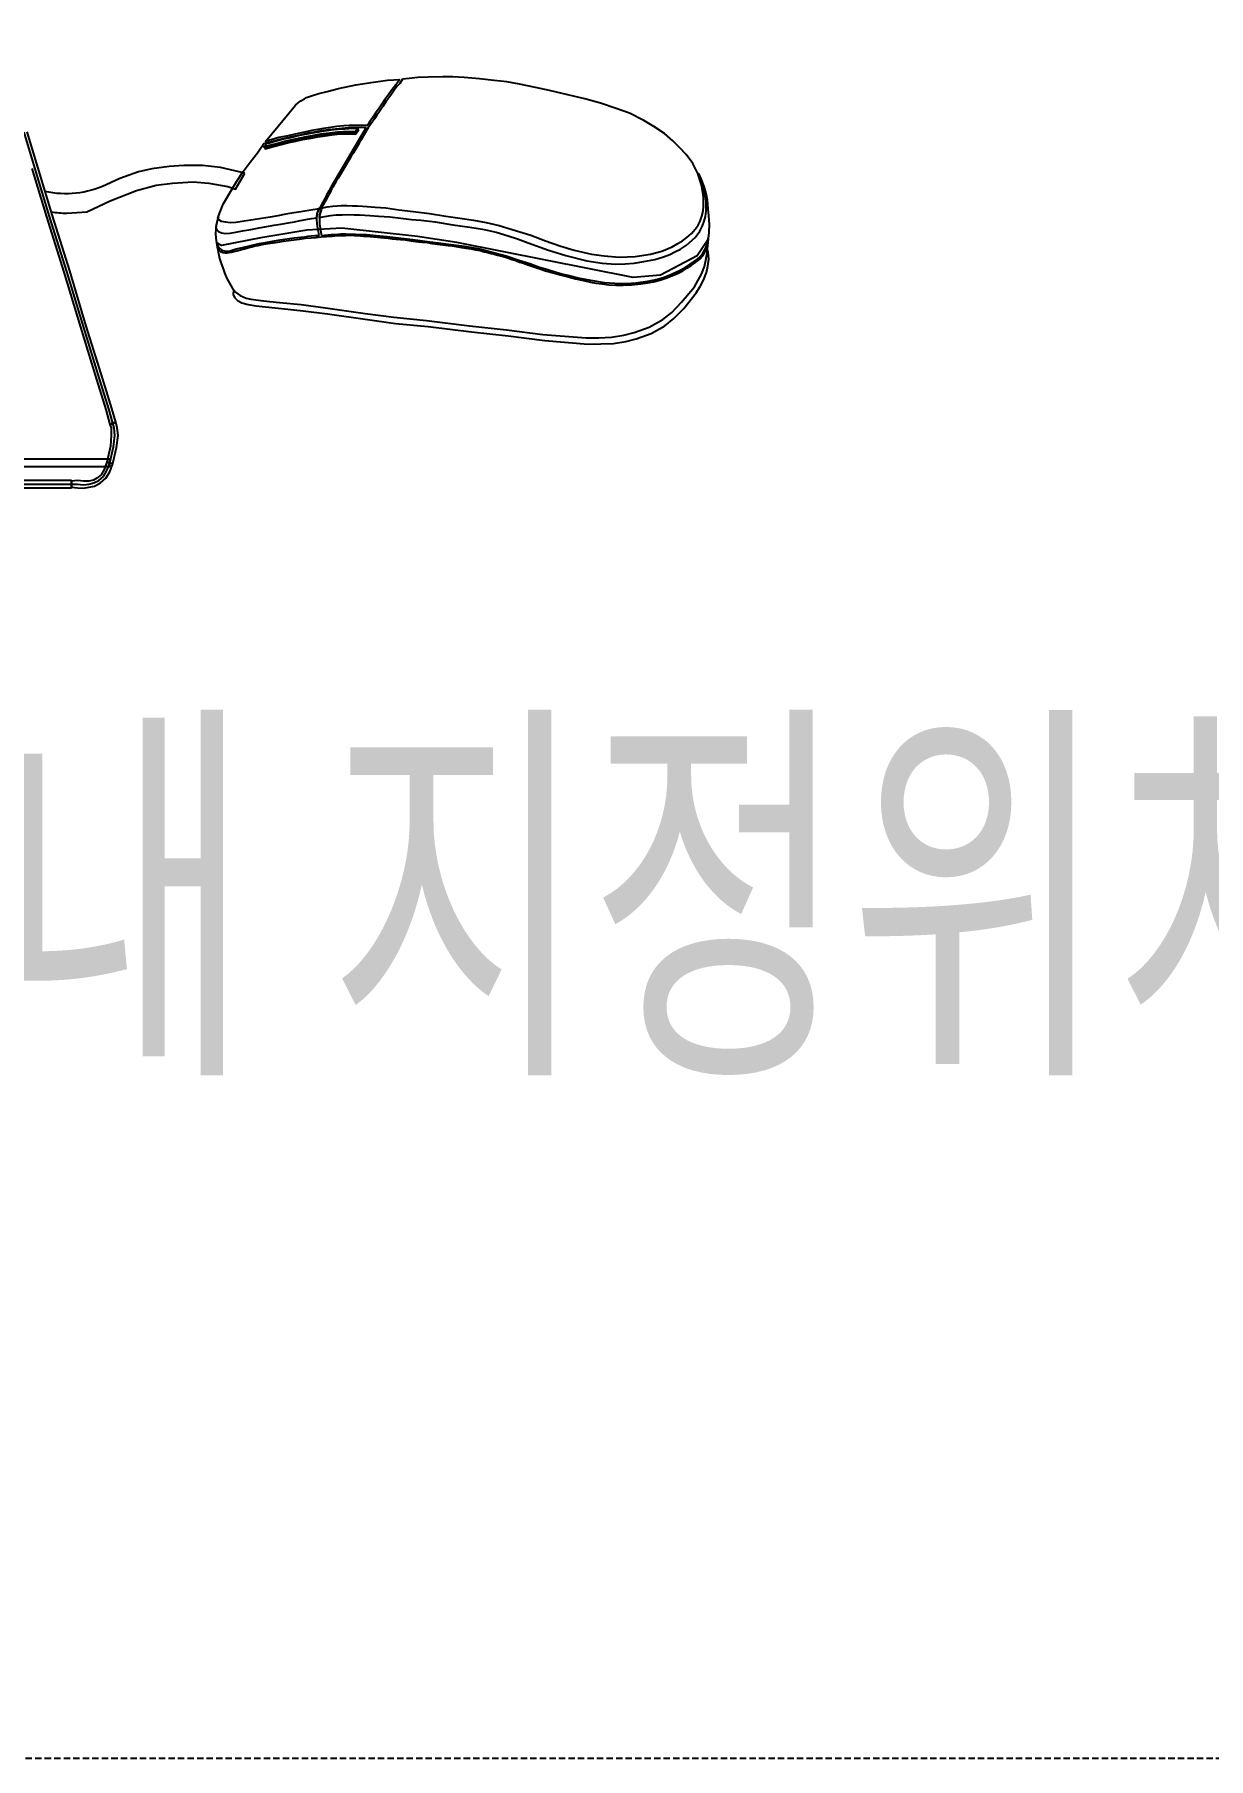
# Model space of a CAD drawing. Header units: millimetres. Extents: x 37541 to 999880, y 4425 to 1416340.
# Drawn here: x 373989 to 376763, y 1335527 to 1339599 of the extents above; entities that cross this region are included whole.
import ezdxf

# ---------------------------------------------------------------- set-up
doc = ezdxf.new("R2010")
doc.units = ezdxf.units.MM
doc.header["$LTSCALE"] = 150
doc.linetypes.add('DASHEDX2', pattern=[1.5, 1, -0.5])
doc.layers.get('0').update_dxf_attribs({"lineweight": 0})
for name, color, linetype in [('-----20 General Symbol', 3, 'Continuous'), ('-----30 Text', 2, 'Continuous'), ('1', 1, 'Continuous')]:
    doc.layers.add(name, color=color, linetype=linetype)
doc.styles.add('ELEC', font='')
doc.styles.get('ELEC').set_extended_font_data('Dotum')

# ---------------------------------------------------------------- blocks, each defined once
blk = doc.blocks.new('lkjlak')
for p, q in [((481122.9, 239150.9), (481111.2, 239189.7)), ((481126.1, 239151.5), (481114.5, 239190.3)), ((481119.7, 239150.2), (481135.8, 239097.2)), ((481139.1, 239097.8), (481122.9, 239150.9)), ((481142.3, 239098.4), (481126.1, 239151.5)), ((481850.3, 239138.9), (481847.5, 239145.6)), ((481851.2, 239139), (481848.6, 239144.7)), ((481852.5, 239132.7), (481850.3, 239138.9)), ((481854.3, 239130.5), (481851.2, 239139)), ((481854.6, 239126.2), (481852.5, 239132.7)), ((481856.6, 239122.7), (481854.3, 239130.5)), ((481855.8, 239119.4), (481854.6, 239126.2)), ((481432.4, 239102.4), (481434.6, 239107.3)), ((481432.6, 239103.9), (481434.6, 239107.5)), ((481856.5, 239113.7), (481855.8, 239119.4)), ((481856.6, 239109.2), (481856.5, 239113.7)), ((481856.5, 239103.7), (481856.6, 239109.2)), ((481858, 239115.4), (481856.6, 239122.7)), ((481859, 239106.1), (481858, 239115.4)), ((481135.8, 239097.2), (481154.6, 239037)), ((481157.8, 239037.6), (481139.1, 239097.8)), ((481161.1, 239038.3), (481142.3, 239098.4)), ((481321.2, 239088), (481320.8, 239083.5)), ((481321.2, 239088.8), (481320.9, 239086.6)), ((481322.3, 239093), (481321.2, 239088)), ((481321.7, 239091.3), (481321.2, 239088.8)), ((481322.3, 239093.7), (481321.7, 239091.3)), ((481323.8, 239097.6), (481322.3, 239093)), ((481376.4, 239086.7), (481384, 239088.2)), ((481384, 239088.2), (481391.9, 239089.4)), ((481391.9, 239089.4), (481399.9, 239090.7)), ((481399.9, 239090.7), (481406.9, 239092)), ((481406.9, 239092), (481412.9, 239093.4)), ((481412.9, 239093.4), (481417.2, 239094)), ((481417.2, 239094), (481421.1, 239094.8)), ((481421.1, 239094.8), (481425.3, 239095.5)), ((481425.3, 239095.5), (481428.1, 239096)), ((481428.1, 239096), (481431.2, 239096.2)), ((481431.1, 239097.3), (481431.4, 239100.6)), ((481431.3, 239094.1), (481431.1, 239097.3)), ((481431.2, 239096.2), (481431.4, 239098.4)), ((481431.6, 239090.3), (481431.3, 239094.1)), ((481431.4, 239100.6), (481432.6, 239103.9)), ((481431.4, 239098.4), (481431.8, 239100.4)), ((481432, 239086.7), (481431.6, 239090.3)), ((481431.8, 239100.4), (481432.4, 239102.4)), ((481434.2, 239099.5), (481433.8, 239096.8)), ((481433.8, 239096.8), (481446, 239098.8)), ((481434.2, 239099), (481433.9, 239095.9)), ((481433.9, 239095.9), (481433.9, 239093.3)), ((481433.9, 239093.3), (481434.1, 239089.6)), ((481434.1, 239089.6), (481434.8, 239085.1)), ((481435.1, 239102.6), (481434.2, 239099)), ((481434.9, 239102.3), (481434.2, 239099.5)), ((481435.6, 239104.8), (481434.9, 239102.3)), ((481436.1, 239105.8), (481435.1, 239102.6)), ((481446, 239098.8), (481452.4, 239099.5)), ((481452.4, 239099.5), (481458.7, 239099.7)), ((481458.7, 239099.7), (481466.3, 239099.9)), ((481466.3, 239099.9), (481472.1, 239099.7)), ((481472.1, 239099.7), (481477.7, 239099.4)), ((481477.7, 239099.4), (481489.1, 239098.9)), ((481489.1, 239098.9), (481498.4, 239098.2)), ((481498.4, 239098.2), (481510.9, 239097.3)), ((481510.9, 239097.3), (481522.9, 239095.9)), ((481522.9, 239095.9), (481534.6, 239094.6)), ((481534.6, 239094.6), (481544.9, 239093.6)), ((481544.9, 239093.6), (481554.2, 239092.5)), ((481554.2, 239092.5), (481560.4, 239091.8)), ((481560.4, 239091.8), (481579.7, 239088.8)), ((481579.7, 239088.8), (481598.3, 239086.2)), ((481852.7, 239087.6), (481854.5, 239092.6)), ((481854.5, 239092.6), (481855.8, 239097.9)), ((481855.8, 239097.9), (481856.5, 239103.7)), ((481859.5, 239098.4), (481859, 239106.1)), ((481860.2, 239089), (481859.5, 239098.4)), ((481859.8, 239080.5), (481860.2, 239089)), ((481320.8, 239083.5), (481320.5, 239079)), ((481320.5, 239079), (481320.9, 239074.5)), ((481320.9, 239086.6), (481320.9, 239084.8)), ((481320.9, 239084.8), (481322.3, 239082.5)), ((481320.9, 239074.5), (481321.1, 239071.1)), ((481321.1, 239071.1), (481322.3, 239066.8)), ((481322.3, 239082.5), (481323.7, 239081.2)), ((481323.7, 239081.2), (481326.8, 239079.8)), ((481326.8, 239079.8), (481331.2, 239079.3)), ((481331.2, 239079.3), (481336, 239079.7)), ((481336, 239079.7), (481342.6, 239080.6)), ((481342.6, 239080.6), (481350, 239081.9)), ((481350, 239081.9), (481358.9, 239083.6)), ((481358.9, 239083.6), (481368, 239085.3)), ((481368, 239085.3), (481376.4, 239086.7)), ((481368.1, 239068.1), (481375.2, 239069.5)), ((481375.2, 239069.5), (481382.7, 239070.7)), ((481382.7, 239070.7), (481391.1, 239072.2)), ((481391.1, 239072.2), (481398.9, 239073.3)), ((481398.9, 239073.3), (481406.5, 239074.3)), ((481406.5, 239074.3), (481413.8, 239075.2)), ((481413.8, 239075.2), (481417.9, 239075.6)), ((481417.9, 239075.6), (481421.5, 239076.1)), ((481421.5, 239076.1), (481424.9, 239076.5)), ((481424.9, 239076.5), (481429, 239076.8)), ((481429, 239076.8), (481433.7, 239077.1)), ((481432.9, 239081.2), (481432, 239086.7)), ((481433.7, 239077.1), (481432.9, 239081.2)), ((481434.8, 239085.1), (481435.5, 239080.6)), ((481435.5, 239080.6), (481436.3, 239076.9)), ((481436.3, 239076.9), (481439.5, 239077.3)), ((481439.5, 239077.3), (481443.2, 239077.7)), ((481443.2, 239077.7), (481447, 239078)), ((481447, 239078), (481450.4, 239078.2)), ((481450.4, 239078.2), (481454, 239078.6)), ((481454, 239078.6), (481457.3, 239078.8)), ((481457.3, 239078.8), (481462.7, 239078.9)), ((481462.7, 239078.9), (481473.5, 239078.5)), ((481473.5, 239078.5), (481485.3, 239077.9)), ((481485.3, 239077.9), (481496, 239077.1)), ((481496, 239077.1), (481508.2, 239076)), ((481508.2, 239076), (481517.1, 239074.8)), ((481517.1, 239074.8), (481526.6, 239073.8)), ((481526.6, 239073.8), (481536.2, 239072.6)), ((481536.2, 239072.6), (481544.2, 239071.6)), ((481544.2, 239071.6), (481554.8, 239070.1)), ((481554.8, 239070.1), (481564.1, 239068.9)), ((481598.3, 239086.2), (481614.4, 239083.4)), ((481614, 239083.5), (481627.1, 239080.6)), ((481627.1, 239080.6), (481640.2, 239076.6)), ((481640.2, 239076.6), (481650.5, 239073.2)), ((481650.5, 239073.2), (481662.2, 239069.1)), ((481835.1, 239066.5), (481844.5, 239074.8)), ((481844.5, 239074.8), (481849.7, 239081.6)), ((481849.7, 239081.6), (481852.7, 239087.6)), ((481857.8, 239067.7), (481858.9, 239072.5)), ((481858.6, 239066.1), (481859, 239073.9)), ((481858.9, 239072.5), (481859.4, 239076.5)), ((481859.4, 239076.5), (481859.8, 239080.5)), ((481321.8, 239068.6), (481322.5, 239063)), ((481322.3, 239066.8), (481323.7, 239064.2)), ((481322.5, 239063), (481323.8, 239057.3)), ((481323.7, 239064.2), (481325.1, 239062.7)), ((481323.8, 239057.3), (481324.9, 239052)), ((481324.9, 239052), (481326.7, 239046.5)), ((481325.1, 239062.7), (481327, 239061.3)), ((481327, 239061.3), (481328.8, 239060.6)), ((481328.8, 239060.6), (481331.8, 239060)), ((481331.8, 239060), (481336.3, 239060.4)), ((481336.3, 239060.4), (481343, 239062.3)), ((481343, 239062.3), (481350.1, 239064)), ((481350.1, 239064), (481359.2, 239066.2)), ((481359.2, 239066.2), (481368.1, 239068.1)), ((481564.1, 239068.9), (481575.2, 239067.5)), ((481575.2, 239067.5), (481592, 239065.2)), ((481592, 239065.2), (481609.3, 239062.3)), ((481609.3, 239062.3), (481624.2, 239058.4)), ((481624.2, 239058.4), (481638.2, 239054.6)), ((481638.2, 239054.6), (481653, 239049.7)), ((481662.2, 239069.1), (481684.2, 239061)), ((481684.2, 239061), (481703.2, 239055.2)), ((481703.2, 239055.2), (481726.3, 239049.2)), ((481788.7, 239048.4), (481800.5, 239050.8)), ((481800.5, 239050.6), (481810.2, 239053.5)), ((481810.2, 239053.5), (481817.1, 239056.3)), ((481817.1, 239056.3), (481823.3, 239059.4)), ((481823.3, 239059.4), (481828.6, 239062.1)), ((481828.6, 239062.1), (481835.1, 239066.5)), ((481839.1, 239045.7), (481846.5, 239050.9)), ((481846.5, 239050.9), (481850.7, 239054.8)), ((481850.7, 239054.8), (481853.1, 239057.6)), ((481853.1, 239057.6), (481855, 239060.8)), ((481855, 239060.8), (481856.3, 239063.5)), ((481856.3, 239063.5), (481857.8, 239067.7)), ((481856.3, 239050.1), (481857.9, 239058)), ((481859, 239058.9), (481856.6, 239067.5)), ((481857.9, 239058), (481858.6, 239066.1)), ((481858.6, 239043.4), (481859.5, 239051.2)), ((481859.5, 239051.2), (481859, 239058.9)), ((481154.6, 239037), (481172.7, 238976.8)), ((481176, 238977.4), (481157.8, 239037.6)), ((481179.2, 238978.1), (481161.1, 239038.3)), ((481326.7, 239046.5), (481328.3, 239041.6)), ((481328.3, 239041.6), (481330.1, 239036.3)), ((481330.1, 239036.3), (481332.7, 239030)), ((481653, 239049.7), (481663.9, 239046.3)), ((481663.9, 239046.3), (481673.5, 239042.9)), ((481673.5, 239042.9), (481683.6, 239039.8)), ((481683.6, 239039.8), (481692.9, 239037)), ((481692.9, 239037), (481700.4, 239034.8)), ((481700.4, 239034.8), (481705.4, 239033.7)), ((481705.4, 239033.7), (481718.4, 239030.3)), ((481726.3, 239049.2), (481743, 239046.6)), ((481743, 239046.6), (481757.6, 239045.8)), ((481757.6, 239045.8), (481768.3, 239046.1)), ((481768.3, 239046.1), (481778, 239046.6)), ((481778, 239046.6), (481788.7, 239048.4)), ((481804.8, 239029.6), (481810.8, 239031.5)), ((481810.8, 239031.5), (481816.8, 239033.9)), ((481816.8, 239033.9), (481822.9, 239036.6)), ((481822.9, 239036.6), (481828.9, 239039.4)), ((481828.9, 239039.4), (481834.9, 239042.9)), ((481834.9, 239042.9), (481839.1, 239045.7)), ((481848, 239028.1), (481851.4, 239034.8)), ((481851.4, 239034.8), (481854.8, 239043.1)), ((481853.6, 239028.1), (481856.9, 239036.4)), ((481854.8, 239043.1), (481856.3, 239050.1)), ((481856.9, 239036.4), (481858.6, 239043.4)), ((481332.7, 239030), (481338.5, 239019.9)), ((481338.5, 239019.9), (481342.4, 239014.9)), ((481340.2, 239017.6), (481339.9, 239012)), ((481342.4, 239014.9), (481347.4, 239011.3)), ((481718.4, 239030.3), (481732.3, 239027.8)), ((481732.3, 239027.8), (481745.3, 239025.6)), ((481745.3, 239025.6), (481756.9, 239024.8)), ((481756.9, 239024.8), (481769.2, 239024.7)), ((481769.2, 239024.7), (481779.8, 239025.4)), ((481779.8, 239025.4), (481792.8, 239027.2)), ((481792.8, 239027.2), (481798.5, 239028.3)), ((481798.5, 239028.3), (481804.8, 239029.6)), ((481829.8, 239004.1), (481843.8, 239020.9)), ((481832.1, 238997.4), (481845.9, 239014.2)), ((481843.8, 239020.9), (481848, 239028.1)), ((481845.9, 239014.2), (481850.1, 239021.3)), ((481850.1, 239021.3), (481853.6, 239028.1)), ((481339.9, 239012), (481341.4, 239008.7)), ((481341.4, 239008.7), (481344.5, 239005.8)), ((481344.5, 239005.8), (481349.3, 239003.3)), ((481347.4, 239011.3), (481353.9, 239008.5)), ((481349.3, 239003.3), (481356.1, 239001.7)), ((481353.9, 239008.5), (481359, 239007.4)), ((481356.1, 239001.7), (481364.5, 239000.3)), ((481359, 239007.4), (481372.8, 239005.6)), ((481364.5, 239000.3), (481375.1, 238998.9)), ((481372.8, 239005.6), (481390.3, 239003.9)), ((481375.1, 238998.9), (481392.4, 238997.2)), ((481390.3, 239003.9), (481413.9, 239001.5)), ((481392.4, 238997.2), (481416.2, 238994.8)), ((481413.9, 239001.5), (481440.5, 238998.1)), ((481416.2, 238994.8), (481442.8, 238991.4)), ((481440.5, 238998.1), (481484.1, 238991.8)), ((481819.2, 238993), (481829.8, 239004.1)), ((481821.4, 238986.3), (481832.1, 238997.4)), ((481172.7, 238976.8), (481188.9, 238924.4)), ((481192.1, 238925), (481176, 238977.4)), ((481195.4, 238925.7), (481179.2, 238978.1)), ((481442.8, 238991.4), (481486.4, 238985.1)), ((481484.1, 238991.8), (481515.3, 238987.6)), ((481486.4, 238985.1), (481517.3, 238980.9)), ((481515.3, 238987.6), (481550.9, 238984.1)), ((481517.3, 238980.9), (481553, 238977.4)), ((481550.9, 238984.1), (481598.1, 238978.4)), ((481553, 238977.4), (481600.3, 238971.7)), ((481598.1, 238978.4), (481638.3, 238973.9)), ((481778.1, 238970.9), (481794.3, 238976.7)), ((481794.3, 238976.7), (481809.2, 238985.2)), ((481796.5, 238970), (481811.3, 238978.4)), ((481809.2, 238985.2), (481819.2, 238993)), ((481811.3, 238978.4), (481821.4, 238986.3)), ((481600.3, 238971.7), (481640.3, 238967.2)), ((481638.3, 238973.9), (481678.3, 238968.9)), ((481640.3, 238967.2), (481680.4, 238962.2)), ((481678.3, 238968.9), (481725.5, 238965)), ((481680.4, 238962.2), (481727.6, 238958.3)), ((481725.5, 238965), (481739.4, 238965.3)), ((481727.6, 238958.3), (481741.7, 238958.5)), ((481739.4, 238965.3), (481753.1, 238965.8)), ((481741.7, 238958.5), (481755.4, 238959.1)), ((481753.1, 238965.8), (481766.7, 238968)), ((481755.4, 238959.1), (481769, 238961.3)), ((481766.7, 238968), (481778.1, 238970.9)), ((481769, 238961.3), (481780.3, 238964.2)), ((481780.3, 238964.2), (481796.5, 238970)), ((481188.9, 238924.4), (481200.5, 238886.8)), ((481203.8, 238887.5), (481192.1, 238925)), ((481207, 238888.1), (481195.4, 238925.7)), ((481200.5, 238886.8), (481205.1, 238870.6)), ((481208.3, 238871.9), (481203.8, 238887.5)), ((481211.6, 238873.2), (481207, 238888.1)), ((481211.6, 238873.2), (481205.1, 238870.6)), ((481205.1, 238870.6), (481211.6, 238873.2)), ((481205.1, 238870.6), (481205.1, 238870.6)), ((481205.1, 238870.6), (481206.4, 238866.8)), ((481206.4, 238866.8), (481206.4, 238858.4)), ((481209.6, 238866.8), (481208.3, 238871.9)), ((481210.3, 238858.4), (481209.6, 238866.8)), ((481212.8, 238866.8), (481211.6, 238873.2)), ((481211.6, 238873.2), (481211.6, 238873.2)), ((481214.1, 238858.4), (481212.8, 238866.8)), ((481205.7, 238846.7), (481201.8, 238829.2)), ((481205.1, 238828.6), (481209, 238846.1)), ((481206.4, 238858.4), (481205.7, 238846.7)), ((481208.3, 238827.9), (481212.2, 238845.4)), ((481209, 238846.1), (481210.3, 238858.4)), ((481212.2, 238845.4), (481214.1, 238858.4)), ((481205.1, 238832.5), (479450, 238832.5)), ((479450, 238824.7), (481205.1, 238824.7)), ((481201.8, 238829.2), (481198.6, 238821.5)), ((481201.8, 238829.2), (481201.8, 238829.2)), ((481208.3, 238827.9), (481201.8, 238829.2)), ((481201.8, 238829.2), (481208.3, 238827.9)), ((481201.8, 238820.2), (481205.1, 238828.6)), ((481205.1, 238824.7), (481205.1, 238832.5)), ((481205.1, 238818.9), (481208.3, 238827.9)), ((481208.3, 238827.9), (481208.3, 238827.9)), ((481163, 238809.2), (479484.9, 238809.2)), ((481169.5, 238809.2), (481163, 238808.5)), ((481163, 238808.5), (481163, 238809.2)), ((481163, 238808.5), (481163, 238802.1)), ((481163, 238802.1), (481163, 238808.5)), ((481176, 238808.5), (481169.5, 238809.2)), ((481181.8, 238808.5), (481176, 238808.5)), ((481187, 238809.8), (481181.8, 238808.5)), ((481181.8, 238805.3), (481187.6, 238806.6)), ((481190.8, 238811.8), (481187, 238809.8)), ((481187.6, 238806.6), (481192.8, 238809.2)), ((481188.3, 238803.3), (481194.7, 238806.6)), ((481195.4, 238815.6), (481190.8, 238811.8)), ((481192.8, 238809.2), (481198, 238813.7)), ((481194.7, 238806.6), (481200.5, 238811.8)), ((481198.6, 238821.5), (481195.4, 238815.6)), ((481198, 238813.7), (481201.8, 238820.2)), ((481200.5, 238811.8), (481205.1, 238818.9)), ((479484.9, 238805.3), (481163, 238805.3)), ((479484.9, 238801.4), (481163, 238801.4)), ((481163, 238805.3), (481169.5, 238805.3)), ((481163, 238805.3), (481163, 238805.3)), ((481163, 238802.1), (481169.5, 238801.4)), ((481163, 238801.4), (481163, 238802.1)), ((481169.5, 238805.3), (481176, 238804.6)), ((481169.5, 238801.4), (481176, 238800.8)), ((481176, 238804.6), (481181.8, 238805.3)), ((481176, 238800.8), (481181.8, 238802.1)), ((481181.8, 238802.1), (481188.3, 238803.3))]:
    blk.add_line(p, q)
for points in [[(481522, 239247.4), (481517.4, 239241.5), (481513.4, 239236.3), (481509.9, 239231.4), (481505.6, 239225.7), (481502.2, 239220.6), (481499.1, 239216), (481495.3, 239210.5), (481492, 239205.6), (481488.9, 239201.4), (481486.4, 239197.1), (481483.5, 239197.3), (481479, 239197.2), (481472.5, 239197.3), (481466.6, 239197), (481460.5, 239196.6), (481452.9, 239195.9), (481446.1, 239195.1), (481438.3, 239194), (481432.2, 239192.9), (481425.6, 239191.6), (481419, 239190.2), (481412.4, 239188.9), (481404.1, 239187), (481397.5, 239185.5), (481389.8, 239183.9), (481375.1, 239179.8), (481407.8, 239219.2), (481410.9, 239221.8), (481413.8, 239224.2), (481417.5, 239226.4), (481419.9, 239227.6), (481426.6, 239229.9), (481433.3, 239232), (481442.4, 239234.4), (481455, 239237.4), (481473.9, 239241.6), (481490.5, 239244.3), (481508.4, 239246.5), (481522, 239247.4)], [(481524.7, 239247.6), (481521.8, 239243.2), (481518.9, 239240), (481515.8, 239235.6), (481512.8, 239231.4), (481509.7, 239227.2), (481506.5, 239222.9), (481503.3, 239217.9), (481499.5, 239212.5), (481496.7, 239208.5), (481494.1, 239204.3), (481492.3, 239201.7), (481489.8, 239198.1), (481487.3, 239194.5), (481485.5, 239191.8), (481484.1, 239189), (481481.8, 239185.4), (481479.9, 239182), (481477.9, 239178.7), (481476, 239175.3), (481473.9, 239171.7), (481471.1, 239167.4), (481468.8, 239163.8), (481466.9, 239160.4), (481464.9, 239157.4), (481463.2, 239154.2), (481461.1, 239150.6), (481458.8, 239146.9), (481456.7, 239143.1), (481454.4, 239139.7), (481452.6, 239136.9), (481450.8, 239133.7), (481449.1, 239130.3), (481447.3, 239127.5), (481445.7, 239124.1), (481443.9, 239121.1), (481442, 239117.4), (481439.9, 239113.6), (481438.1, 239110.4), (481436.4, 239106.9), (481442.3, 239108.2), (481448.7, 239109), (481453.4, 239109.3), (481457.9, 239109.6), (481463.8, 239109.6), (481470, 239109.5), (481475.6, 239109.2), (481481.2, 239109), (481486.1, 239108.6), (481494.8, 239108.1), (481506.4, 239107.1), (481520.7, 239105), (481536.3, 239103.3), (481554.3, 239101.1), (481572.2, 239098.2), (481587.4, 239095.8), (481602.5, 239093.6), (481616.4, 239091.1), (481630.4, 239087.9), (481644.7, 239083.6), (481664.9, 239077.2), (481681, 239071.1), (481696.9, 239065.7), (481712.5, 239061.1), (481731.3, 239056.4), (481745.1, 239054.8), (481761.6, 239053.4), (481778.9, 239053.9), (481795.7, 239056.6), (481808.3, 239060), (481819.6, 239064.6), (481825.8, 239068.1), (481830.7, 239071.1), (481835.7, 239074.9), (481840.8, 239079.2), (481844.6, 239083.8), (481847.8, 239088.2), (481850, 239092.6), (481852, 239098), (481853.2, 239103.5), (481853.7, 239109.5), (481853.9, 239119.6), (481851.5, 239132.3), (481847.4, 239144.8), (481841.9, 239155.7), (481834.9, 239165.5), (481827.6, 239173.1), (481820.2, 239180.4), (481811.2, 239188.3), (481799.5, 239196.1), (481788.7, 239202.6), (481772.8, 239210.6), (481758.4, 239215.7), (481741, 239221.6), (481723.9, 239226.4), (481705.6, 239230.8), (481685.6, 239235.4), (481670.3, 239238.7), (481652.6, 239242.2), (481638.9, 239244.7), (481625, 239246.2), (481609, 239248.2), (481592.3, 239249.6), (481579.8, 239250.4), (481569, 239250.4), (481552.9, 239250), (481541.7, 239249.6), (481532.1, 239248.4), (481524.7, 239247.6)], [(481485, 239194.9), (481446.7, 239130), (481444.3, 239125.5), (481441.9, 239121.1), (481439.2, 239116.1), (481436.3, 239110.8), (481434.7, 239107.8), (481433.9, 239106.2), (481426.8, 239105.1), (481420.1, 239104.1), (481413.5, 239103), (481406.1, 239101.6), (481397.1, 239100.1), (481388.4, 239098.6), (481380, 239097.1), (481370.7, 239095.6), (481361.4, 239094.2), (481351.8, 239092.6), (481342.8, 239091.3), (481336.5, 239090.9), (481331.3, 239091.4), (481327.1, 239092.2), (481324, 239094), (481323, 239096.1), (481328.8, 239111.3), (481336.1, 239123.5), (481343.8, 239136.2), (481350.8, 239146.9), (481358.2, 239157.2), (481366.4, 239167.3), (481373.3, 239177.4), (481381.6, 239179.7), (481389.8, 239181.9), (481397.6, 239183.7), (481404, 239185), (481410.2, 239186.4), (481416.1, 239187.7), (481422.2, 239189), (481428.8, 239190.1), (481436.4, 239191.6), (481443.9, 239192.8), (481451.7, 239193.5), (481458.5, 239194.3), (481465.8, 239194.8), (481472.7, 239195.1), (481479.5, 239195.2), (481485, 239194.9)], [(481376.7, 239177.8), (481373.2, 239173.7), (481375.4, 239172.8), (481404.1, 239180.9), (481436.4, 239186.9), (481452.7, 239188.5), (481468.6, 239189.2), (481473.2, 239189.4), (481476.4, 239193.9), (481470.4, 239193.7), (481461.8, 239193.3), (481453.7, 239192.7), (481446.7, 239191.9), (481436.5, 239190.5), (481430.6, 239189.4), (481422.2, 239187.9), (481412.1, 239186.1), (481402.5, 239183.8), (481394.8, 239182.1), (481386.8, 239180.1), (481379.4, 239177.9), (481376.7, 239177.8)], [(481453.5, 239187.7), (481460.3, 239188.1), (481467, 239188), (481473.4, 239187.7), (481476.8, 239192.1), (481476.3, 239194.3), (481473.2, 239190.1), (481467.6, 239190.2), (481460.4, 239190.1), (481453.9, 239189.7), (481448.1, 239189.3), (481441.7, 239188.5), (481435.1, 239187.7), (481427.4, 239186.3), (481419.4, 239184.6), (481412.6, 239183.3), (481403.7, 239181.4), (481395.9, 239179.6), (481389.7, 239177.9), (481385.4, 239176.7), (481378.7, 239175.2), (481373.5, 239173.8), (481374.6, 239171.7), (481383.8, 239174.3), (481392.3, 239176.5), (481400.7, 239178.5), (481408.2, 239179.9), (481415.8, 239181.9), (481424.9, 239183.2), (481432.2, 239184.6), (481440.2, 239186), (481447.4, 239186.9), (481453.5, 239187.7)], [(481321.6, 239069.1), (481322.3, 239064.3), (481324.1, 239061.2), (481326, 239059.5), (481328.6, 239058.4), (481331, 239058.2), (481333.3, 239058.2), (481335.5, 239058.3), (481338, 239058.7), (481340.8, 239059.6), (481343.8, 239060.3), (481347.6, 239061.3), (481352, 239062.5), (481355.7, 239063.5), (481360, 239064.7), (481363.9, 239065.5), (481366.9, 239066.2), (481370, 239066.8), (481373.3, 239067.4), (481378, 239068.2), (481383.3, 239069), (481388.7, 239069.7), (481394.6, 239070.8), (481400.1, 239071.5), (481406.2, 239072.3), (481412.3, 239073.1), (481418.9, 239073.9), (481424.9, 239074.5), (481430.6, 239074.9), (481435.8, 239075.4), (481441.9, 239075.8), (481447.9, 239076.4), (481453.6, 239076.8), (481458.5, 239077.1), (481462.6, 239077), (481467.5, 239077.2), (481472.2, 239077), (481475.8, 239076.9), (481478.9, 239076.5), (481482.2, 239076.4), (481485.6, 239076.3), (481489.4, 239075.8), (481493.4, 239075.5), (481497.4, 239075.1), (481500.7, 239074.8), (481504.3, 239074.5), (481509.1, 239073.9), (481513.6, 239073.5), (481517.8, 239073), (481522.5, 239072.6), (481527.6, 239072.1), (481532.2, 239071.5), (481536.4, 239070.8), (481542.4, 239070.2), (481546.4, 239069.7), (481551.8, 239069.2), (481556.9, 239068.3), (481562.9, 239067.6), (481568.9, 239066.9), (481574.8, 239066), (481579.1, 239065.6), (481583.5, 239064.8), (481589.2, 239064), (481594.1, 239063.2), (481600, 239062.3), (481604.7, 239061.4), (481609.5, 239060.5), (481614.1, 239059.1), (481618.1, 239058.3), (481621.8, 239057.3), (481625.1, 239056.5), (481628.6, 239055.6), (481631.9, 239054.8), (481634.8, 239054), (481638.3, 239053), (481641.6, 239052), (481644.4, 239050.9), (481648.7, 239049.6), (481652.7, 239048), (481657, 239046.7), (481662.7, 239044.7), (481667.3, 239043.2), (481673.8, 239040.8), (481681.2, 239038.4), (481689.5, 239036.1), (481697.2, 239033.9), (481706, 239031.8), (481713.9, 239029.6), (481722.6, 239027.7), (481730.1, 239026), (481736.1, 239025), (481742.9, 239024), (481750.1, 239023), (481757.8, 239022.7), (481766.1, 239022.7), (481774.9, 239023.1), (481785.1, 239024), (481793, 239025.2), (481799.2, 239026.4), (481806.1, 239028.1), (481812.7, 239030.3), (481819, 239032.8), (481825.5, 239035.6), (481831.3, 239038.5), (481835.6, 239041.3), (481840.3, 239044.3), (481845.3, 239047.9), (481849.6, 239051.1), (481853.3, 239055), (481855.7, 239059.6), (481857.7, 239064.3), (481858.8, 239069.1), (481859.1, 239073.2), (481846.9, 239054.9), (481806.7, 239033.6), (481776.7, 239031.2), (481584.3, 239069.4), (481541.2, 239075.9), (481458.5, 239084.9), (481420.3, 239082.8), (481370, 239074.6), (481326.8, 239066.2), (481321.6, 239069.1)]]:
    blk.add_lwpolyline(points)
for points in [[(481352.4, 239145.2), (481325.8, 239151.4), (481306.1, 239153.5), (481285.9, 239153.4), (481269.9, 239152.3), (481250.7, 239149.7), (481236.2, 239146.6), (481216, 239139.4), (481200.8, 239132.3, -0.164653), (481134.2, 239125)], [(481141, 239102.8, 0.040011), (481157.9, 239101.4), (481179.7, 239102.8), (481205.3, 239114.9), (481234.1, 239126), (481255.4, 239132), (481273.5, 239134.3), (481295.9, 239135.6), (481313.2, 239134.3), (481334, 239130.4), (481342.2, 239127.6), (481352.4, 239145.2)]]:
    blk.add_lwpolyline(points, format="xyb")

msp = doc.modelspace()

# ---------------------------------------------------------------- linework, layer by layer
at = {"layer": '1', "linetype": 'DASHEDX2', "ltscale": 0.1}
msp.add_lwpolyline([(368937.796, 1344984.543), (378527.703, 1344984.543), (378527.703, 1335527.175), (368937.796, 1335527.175)], close=True, dxfattribs=at)

# ---------------------------------------------------------------- block references
at = {"layer": '-----20 General Symbol', "xscale": 2.161992537151013, "yscale": 2.161992537151013, "zscale": 2.161992537151013}
msp.add_blockref('lkjlak', (-666194.788, 822241.81), dxfattribs=at)

# ---------------------------------------------------------------- texts
at = {"layer": '-----30 Text', "style": 'ELEC', "width": 0.7}
msp.add_text('TO : 종합상황실 내 지정위치', height=700, dxfattribs=at).set_placement((369212.104, 1337215.074))

doc.saveas('drawing.dxf')
